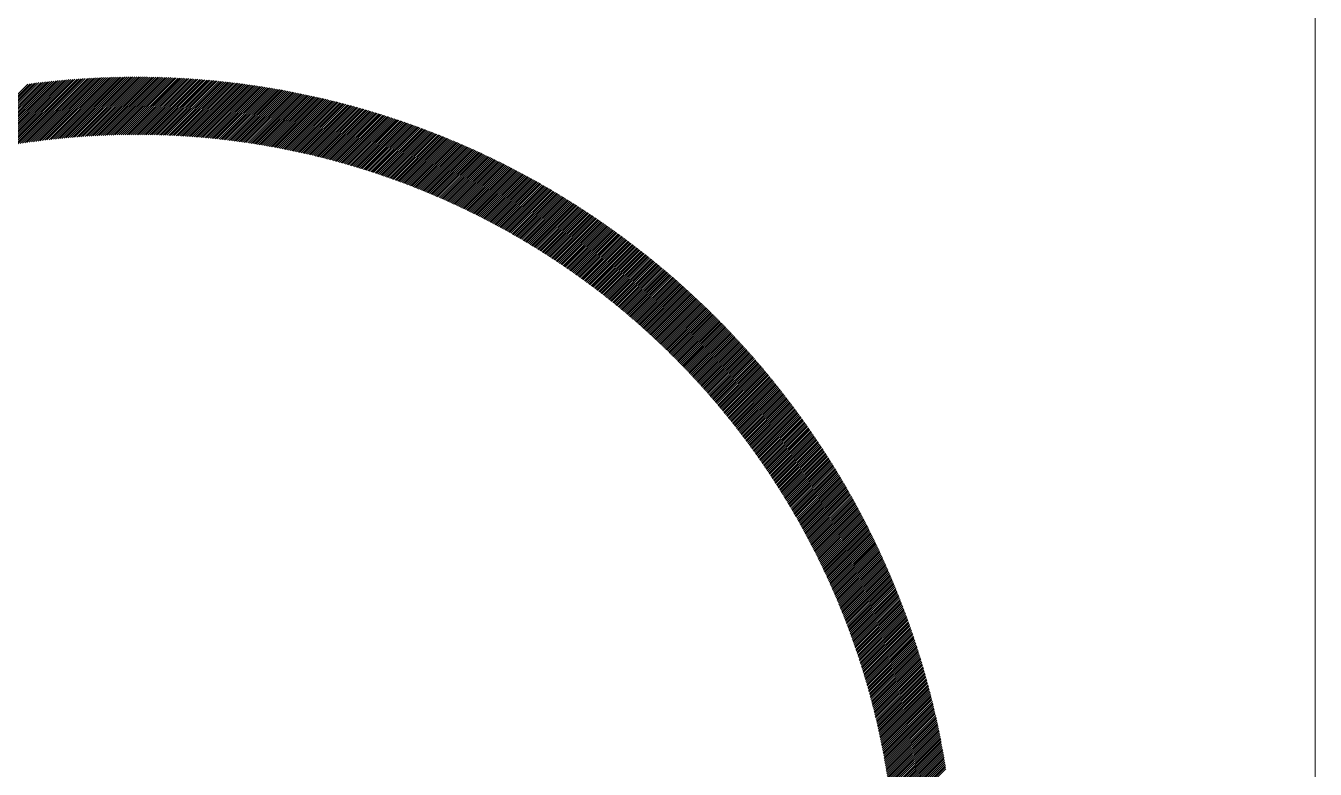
# Model space of a CAD drawing. Header units: inches. Extents: x 21 to 120937, y -15239 to 12027.
# Drawn here: x 41208.8767 to 41209.2503, y 12005.3515 to 12005.5668 of the extents above; entities that cross this region are included whole.
import ezdxf

# ---------------------------------------------------------------- set-up
doc = ezdxf.new("R2010")
doc.units = ezdxf.units.IN
doc.header["$MEASUREMENT"] = 0
doc.layers.add('ONDOCS', color=7, linetype='Continuous', lineweight=0)

# ---------------------------------------------------------------- blocks, each defined once
blk = doc.blocks.new('240A1')
at = {"color": 0, "lineweight": 9}
blk.add_lwpolyline([(1045279.968, 286835.347), (1046110.968, 286835.347), (1046110.968, 286251.347), (1045279.968, 286251.347)], close=True, dxfattribs=at)
at = {"layer": 'ONDOCS', "color": 7, "linetype": 'Continuous', "lineweight": -3, "ltscale": 100}
for p, q in [((1046100.9604, 286305.9641), (1046101.4941, 286306.4979)), ((1046100.979, 286305.9687), (1046101.5104, 286306.5)), ((1046100.9977, 286305.9732), (1046101.5266, 286306.5021)), ((1046101.0162, 286305.9775), (1046101.5428, 286306.5042)), ((1046101.0346, 286305.9818), (1046101.5589, 286306.5061)), ((1046101.0529, 286305.986), (1046101.575, 286306.5081)), ((1046101.0712, 286305.9901), (1046101.591, 286306.51)), ((1046101.0894, 286305.9942), (1046101.607, 286306.5118)), ((1046101.1075, 286305.9981), (1046101.6229, 286306.5136)), ((1046101.1255, 286306.002), (1046101.6388, 286306.5153)), ((1046101.1434, 286306.0058), (1046101.6546, 286306.517)), ((1046101.1613, 286306.0095), (1046101.6704, 286306.5187)), ((1046101.1791, 286306.0132), (1046101.6862, 286306.5203)), ((1046101.1968, 286306.0168), (1046101.7019, 286306.5218)), ((1046101.2144, 286306.0202), (1046101.7175, 286306.5233)), ((1046101.232, 286306.0237), (1046101.7331, 286306.5248)), ((1046101.2495, 286306.027), (1046101.7487, 286306.5262)), ((1046101.2669, 286306.0303), (1046101.7642, 286306.5276)), ((1046101.2843, 286306.0335), (1046101.7797, 286306.5289)), ((1046101.3016, 286306.0367), (1046101.7951, 286306.5302)), ((1046101.3188, 286306.0397), (1046101.8105, 286306.5314)), ((1046101.3359, 286306.0427), (1046101.8258, 286306.5326)), ((1046101.353, 286306.0457), (1046101.8411, 286306.5338)), ((1046101.37, 286306.0485), (1046101.8564, 286306.5349)), ((1046101.387, 286306.0514), (1046101.8716, 286306.536)), ((1046101.4039, 286306.0541), (1046101.8867, 286306.537)), ((1046101.4207, 286306.0568), (1046101.9019, 286306.538)), ((1046101.4374, 286306.0594), (1046101.917, 286306.5389)), ((1046101.4541, 286306.062), (1046101.932, 286306.5398)), ((1046101.4708, 286306.0645), (1046101.947, 286306.5407)), ((1046101.4874, 286306.0669), (1046101.962, 286306.5415)), ((1046101.5039, 286306.0693), (1046101.9769, 286306.5423)), ((1046101.5204, 286306.0716), (1046101.9918, 286306.5431)), ((1046101.5368, 286306.0739), (1046102.0067, 286306.5438)), ((1046101.5531, 286306.0761), (1046102.0215, 286306.5445)), ((1046101.5694, 286306.0782), (1046102.0363, 286306.5451)), ((1046101.5856, 286306.0803), (1046102.051, 286306.5457)), ((1046101.6018, 286306.0824), (1046102.0657, 286306.5462)), ((1046101.6179, 286306.0843), (1046102.0804, 286306.5468)), ((1046101.634, 286306.0863), (1046102.095, 286306.5473)), ((1046101.65, 286306.0881), (1046102.1096, 286306.5477)), ((1046101.666, 286306.09), (1046102.1242, 286306.5481)), ((1046101.6819, 286306.0917), (1046102.1387, 286306.5485)), ((1046101.6978, 286306.0935), (1046102.1532, 286306.5488)), ((1046101.7136, 286306.0951), (1046102.1676, 286306.5491)), ((1046101.7294, 286306.0968), (1046102.182, 286306.5494)), ((1046101.7451, 286306.0983), (1046102.1964, 286306.5496)), ((1046101.7607, 286306.0998), (1046102.2107, 286306.5498)), ((1046101.7763, 286306.1013), (1046102.225, 286306.55)), ((1046101.7919, 286306.1027), (1046102.2393, 286306.5501)), ((1046101.8074, 286306.1041), (1046102.2536, 286306.5502)), ((1046101.8229, 286306.1054), (1046102.2678, 286306.5503)), ((1046101.8383, 286306.1067), (1046102.2819, 286306.5503)), ((1046101.8537, 286306.1079), (1046102.2961, 286306.5503)), ((1046101.869, 286306.1091), (1046102.3102, 286306.5503)), ((1046101.8843, 286306.1103), (1046102.3243, 286306.5502)), ((1046101.8995, 286306.1114), (1046102.3383, 286306.5501)), ((1046101.9147, 286306.1124), (1046102.3523, 286306.55)), ((1046101.9299, 286306.1134), (1046102.3663, 286306.5498)), ((1046101.945, 286306.1144), (1046102.3802, 286306.5496)), ((1046101.96, 286306.1153), (1046102.3941, 286306.5494)), ((1046101.9751, 286306.1162), (1046102.408, 286306.5492)), ((1046101.99, 286306.117), (1046102.4219, 286306.5489)), ((1046102.005, 286306.1178), (1046102.4357, 286306.5485)), ((1046102.0199, 286306.1186), (1046102.4495, 286306.5482)), ((1046102.0347, 286306.1193), (1046102.4632, 286306.5478)), ((1046102.0495, 286306.1199), (1046102.477, 286306.5474)), ((1046102.0643, 286306.1205), (1046102.4907, 286306.5469)), ((1046102.079, 286306.1211), (1046102.5043, 286306.5465)), ((1046102.0937, 286306.1217), (1046102.518, 286306.546)), ((1046102.1083, 286306.1222), (1046102.5316, 286306.5454)), ((1046102.1229, 286306.1226), (1046102.5452, 286306.5449)), ((1046102.1375, 286306.1231), (1046102.5587, 286306.5443)), ((1046102.152, 286306.1235), (1046102.5722, 286306.5437)), ((1046102.1665, 286306.1238), (1046102.5857, 286306.543)), ((1046102.181, 286306.1241), (1046102.5992, 286306.5423)), ((1046102.1954, 286306.1244), (1046102.6126, 286306.5416)), ((1046102.2098, 286306.1246), (1046102.626, 286306.5409)), ((1046102.2241, 286306.1248), (1046102.6394, 286306.5401)), ((1046102.2384, 286306.125), (1046102.6528, 286306.5393)), ((1046102.2527, 286306.1251), (1046102.6661, 286306.5385)), ((1046102.2669, 286306.1252), (1046102.6794, 286306.5377)), ((1046102.2811, 286306.1252), (1046102.6926, 286306.5368)), ((1046102.2952, 286306.1252), (1046102.7059, 286306.5359)), ((1046102.3094, 286306.1252), (1046102.7191, 286306.5349)), ((1046102.3234, 286306.1251), (1046102.7323, 286306.534)), ((1046102.3375, 286306.1251), (1046102.7454, 286306.533)), ((1046102.3515, 286306.1249), (1046102.7586, 286306.532)), ((1046102.3655, 286306.1248), (1046102.7717, 286306.5309)), ((1046102.3794, 286306.1246), (1046102.7847, 286306.5299)), ((1046102.3933, 286306.1243), (1046102.7978, 286306.5288)), ((1046102.4072, 286306.1241), (1046102.8108, 286306.5277)), ((1046102.421, 286306.1238), (1046102.8238, 286306.5265)), ((1046102.4349, 286306.1234), (1046102.8368, 286306.5254)), ((1046102.4486, 286306.1231), (1046102.8497, 286306.5242)), ((1046102.4624, 286306.1227), (1046102.8627, 286306.5229)), ((1046102.4761, 286306.1222), (1046102.8756, 286306.5217)), ((1046102.4898, 286306.1218), (1046102.8884, 286306.5204)), ((1046102.5034, 286306.1213), (1046102.9013, 286306.5191)), ((1046102.517, 286306.1207), (1046102.9141, 286306.5178)), ((1046102.5306, 286306.1202), (1046102.9269, 286306.5165)), ((1046102.5442, 286306.1196), (1046102.9396, 286306.5151)), ((1046102.5577, 286306.119), (1046102.9524, 286306.5137)), ((1046102.5712, 286306.1183), (1046102.9651, 286306.5123)), ((1046102.5846, 286306.1176), (1046102.9778, 286306.5108)), ((1046102.598, 286306.1169), (1046102.9905, 286306.5093)), ((1046102.6114, 286306.1162), (1046103.0031, 286306.5079)), ((1046102.6248, 286306.1154), (1046103.0158, 286306.5063)), ((1046102.6381, 286306.1146), (1046103.0284, 286306.5048)), ((1046102.6514, 286306.1137), (1046103.0409, 286306.5032)), ((1046102.6647, 286306.1129), (1046103.0535, 286306.5016)), ((1046102.678, 286306.112), (1046103.066, 286306.5)), ((1046102.6912, 286306.111), (1046103.0785, 286306.4984)), ((1046102.7044, 286306.1101), (1046103.091, 286306.4967)), ((1046102.7175, 286306.1091), (1046103.1034, 286306.495)), ((1046102.7306, 286306.1081), (1046103.1159, 286306.4933)), ((1046102.7437, 286306.107), (1046103.1283, 286306.4916)), ((1046102.7568, 286306.106), (1046103.1407, 286306.4898)), ((1046102.7699, 286306.1049), (1046103.153, 286306.4881)), ((1046102.7829, 286306.1037), (1046103.1654, 286306.4863)), ((1046102.7959, 286306.1026), (1046103.1777, 286306.4844)), ((1046102.8088, 286306.1014), (1046103.19, 286306.4826)), ((1046102.8217, 286306.1002), (1046103.2023, 286306.4807)), ((1046102.8346, 286306.099), (1046103.2145, 286306.4788)), ((1046102.8475, 286306.0977), (1046103.2268, 286306.4769)), ((1046102.8604, 286306.0964), (1046103.239, 286306.475)), ((1046102.8732, 286306.0951), (1046103.2512, 286306.473)), ((1046102.886, 286306.0937), (1046103.2633, 286306.4711)), ((1046102.8987, 286306.0923), (1046103.2755, 286306.4691)), ((1046102.9115, 286306.0909), (1046103.2876, 286306.467)), ((1046102.9242, 286306.0895), (1046103.2997, 286306.465)), ((1046102.9369, 286306.0881), (1046103.3118, 286306.4629)), ((1046102.9495, 286306.0866), (1046103.3238, 286306.4608)), ((1046102.9622, 286306.0851), (1046103.3358, 286306.4587)), ((1046102.9748, 286306.0835), (1046103.3479, 286306.4566)), ((1046102.9874, 286306.082), (1046103.3598, 286306.4545)), ((1046102.9999, 286306.0804), (1046103.3718, 286306.4523)), ((1046103.0125, 286306.0788), (1046103.3838, 286306.4501)), ((1046103.025, 286306.0771), (1046103.3957, 286306.4479)), ((1046103.0374, 286306.0755), (1046103.4076, 286306.4456)), ((1046103.0499, 286306.0738), (1046103.4195, 286306.4434)), ((1046103.0623, 286306.0721), (1046103.4314, 286306.4411)), ((1046103.0747, 286306.0703), (1046103.4432, 286306.4388)), ((1046103.0871, 286306.0686), (1046103.455, 286306.4365)), ((1046103.0995, 286306.0668), (1046103.4668, 286306.4342)), ((1046103.1118, 286306.065), (1046103.4786, 286306.4318)), ((1046103.1241, 286306.0632), (1046103.4904, 286306.4294)), ((1046103.1364, 286306.0613), (1046103.5021, 286306.427)), ((1046103.1487, 286306.0594), (1046103.5138, 286306.4246)), ((1046103.1609, 286306.0575), (1046103.5255, 286306.4222)), ((1046103.1731, 286306.0556), (1046103.5372, 286306.4197)), ((1046103.1853, 286306.0536), (1046103.5489, 286306.4172)), ((1046103.1975, 286306.0516), (1046103.5605, 286306.4147)), ((1046103.2096, 286306.0496), (1046103.5722, 286306.4122)), ((1046103.2217, 286306.0476), (1046103.5838, 286306.4097)), ((1046103.2338, 286306.0456), (1046103.5954, 286306.4071)), ((1046103.2459, 286306.0435), (1046103.6069, 286306.4045)), ((1046103.2579, 286306.0414), (1046103.6185, 286306.4019)), ((1046103.2699, 286306.0393), (1046103.63, 286306.3993)), ((1046103.2819, 286306.0371), (1046103.6415, 286306.3967)), ((1046103.2939, 286306.035), (1046103.653, 286306.394)), ((1046103.3059, 286306.0328), (1046103.6645, 286306.3914)), ((1046103.3178, 286306.0306), (1046103.6759, 286306.3887)), ((1046103.3297, 286306.0283), (1046103.6873, 286306.386)), ((1046103.3416, 286306.0261), (1046103.6987, 286306.3832)), ((1046103.3535, 286306.0238), (1046103.7101, 286306.3805)), ((1046103.3653, 286306.0215), (1046103.7215, 286306.3777)), ((1046103.3771, 286306.0192), (1046103.7329, 286306.3749)), ((1046103.3889, 286306.0168), (1046103.7442, 286306.3721)), ((1046103.4007, 286306.0145), (1046103.7555, 286306.3693)), ((1046103.4125, 286306.0121), (1046103.7668, 286306.3664)), ((1046103.4242, 286306.0097), (1046103.7781, 286306.3636)), ((1046103.4359, 286306.0072), (1046103.7894, 286306.3607)), ((1046103.4476, 286306.0048), (1046103.8006, 286306.3578)), ((1046103.4593, 286306.0023), (1046103.8118, 286306.3549)), ((1046103.4709, 286305.9998), (1046103.823, 286306.352)), ((1046103.4825, 286305.9973), (1046103.8342, 286306.349)), ((1046103.4941, 286305.9948), (1046103.8454, 286306.346)), ((1046103.5057, 286305.9922), (1046103.8566, 286306.343)), ((1046103.5173, 286305.9896), (1046103.8677, 286306.34)), ((1046103.5288, 286305.987), (1046103.8788, 286306.337)), ((1046103.5403, 286305.9844), (1046103.8899, 286306.334)), ((1046103.5518, 286305.9818), (1046103.901, 286306.3309)), ((1046103.5633, 286305.9791), (1046103.912, 286306.3278)), ((1046103.5748, 286305.9764), (1046103.9231, 286306.3247)), ((1046103.5862, 286305.9737), (1046103.9341, 286306.3216)), ((1046103.5976, 286305.971), (1046103.9451, 286306.3185)), ((1046103.609, 286305.9682), (1046103.9561, 286306.3153)), ((1046103.6204, 286305.9655), (1046103.9671, 286306.3122)), ((1046103.6318, 286305.9627), (1046103.9781, 286306.309)), ((1046103.6431, 286305.9599), (1046103.989, 286306.3058)), ((1046103.6544, 286305.9571), (1046103.9999, 286306.3026)), ((1046103.6657, 286305.9542), (1046104.0108, 286306.2993)), ((1046103.677, 286305.9513), (1046104.0217, 286306.2961)), ((1046103.6882, 286305.9485), (1046104.0326, 286306.2928)), ((1046103.6995, 286305.9455), (1046104.0434, 286306.2895)), ((1046103.7107, 286305.9426), (1046104.0543, 286306.2862)), ((1046103.7219, 286305.9397), (1046104.0651, 286306.2829)), ((1046103.7331, 286305.9367), (1046104.0759, 286306.2796)), ((1046103.7442, 286305.9337), (1046104.0867, 286306.2762)), ((1046103.7554, 286305.9307), (1046104.0975, 286306.2728)), ((1046103.7665, 286305.9277), (1046104.1082, 286306.2694)), ((1046103.7776, 286305.9247), (1046104.119, 286306.266)), ((1046103.7887, 286305.9216), (1046104.1297, 286306.2626)), ((1046103.7997, 286305.9185), (1046104.1404, 286306.2592)), ((1046103.8108, 286305.9154), (1046104.1511, 286306.2557)), ((1046103.8218, 286305.9123), (1046104.1617, 286306.2522)), ((1046103.8328, 286305.9092), (1046104.1724, 286306.2488)), ((1046103.8438, 286305.906), (1046104.183, 286306.2452)), ((1046103.8547, 286305.9028), (1046104.1936, 286306.2417)), ((1046103.8657, 286305.8996), (1046104.2042, 286306.2382)), ((1046103.8766, 286305.8964), (1046104.2148, 286306.2346)), ((1046103.8875, 286305.8932), (1046104.2254, 286306.2311)), ((1046103.8984, 286305.8899), (1046104.236, 286306.2275)), ((1046103.9093, 286305.8867), (1046104.2465, 286306.2239)), ((1046103.9201, 286305.8834), (1046104.257, 286306.2203)), ((1046103.931, 286305.8801), (1046104.2675, 286306.2166)), ((1046103.9418, 286305.8767), (1046104.278, 286306.213)), ((1046103.9526, 286305.8734), (1046104.2885, 286306.2093)), ((1046103.9634, 286305.87), (1046104.2989, 286306.2056)), ((1046103.9741, 286305.8667), (1046104.3094, 286306.2019)), ((1046103.9849, 286305.8633), (1046104.3198, 286306.1982)), ((1046103.9956, 286305.8598), (1046104.3302, 286306.1945)), ((1046104.0063, 286305.8564), (1046104.3406, 286306.1907)), ((1046104.017, 286305.853), (1046104.351, 286306.187)), ((1046104.0277, 286305.8495), (1046104.3614, 286306.1832)), ((1046104.0383, 286305.846), (1046104.3717, 286306.1794)), ((1046104.049, 286305.8425), (1046104.382, 286306.1756)), ((1046104.0596, 286305.839), (1046104.3924, 286306.1717)), ((1046104.0702, 286305.8354), (1046104.4027, 286306.1679)), ((1046104.0808, 286305.8319), (1046104.4129, 286306.164)), ((1046104.0913, 286305.8283), (1046104.4232, 286306.1602)), ((1046104.1019, 286305.8247), (1046104.4335, 286306.1563)), ((1046104.1124, 286305.8211), (1046104.4437, 286306.1524)), ((1046104.1229, 286305.8175), (1046104.4539, 286306.1485)), ((1046104.1334, 286305.8138), (1046104.4641, 286306.1445)), ((1046104.1439, 286305.8102), (1046104.4743, 286306.1406)), ((1046104.1544, 286305.8065), (1046104.4845, 286306.1366)), ((1046104.1648, 286305.8028), (1046104.4947, 286306.1326)), ((1046104.1752, 286305.7991), (1046104.5048, 286306.1286)), ((1046104.1857, 286305.7953), (1046104.515, 286306.1246)), ((1046104.1961, 286305.7916), (1046104.5251, 286306.1206)), ((1046104.2064, 286305.7878), (1046104.5352, 286306.1166)), ((1046104.2168, 286305.784), (1046104.5453, 286306.1125)), ((1046104.2271, 286305.7802), (1046104.5553, 286306.1084)), ((1046104.2375, 286305.7764), (1046104.5654, 286306.1044)), ((1046104.2478, 286305.7726), (1046104.5754, 286306.1003)), ((1046104.2581, 286305.7687), (1046104.5855, 286306.0961)), ((1046104.2683, 286305.7649), (1046104.5955, 286306.092)), ((1046104.2786, 286305.761), (1046104.6055, 286306.0879)), ((1046104.2888, 286305.7571), (1046104.6154, 286306.0837)), ((1046104.2991, 286305.7532), (1046104.6254, 286306.0795)), ((1046104.3093, 286305.7492), (1046104.6354, 286306.0753)), ((1046104.3195, 286305.7453), (1046104.6453, 286306.0711)), ((1046104.3296, 286305.7413), (1046104.6552, 286306.0669)), ((1046104.3398, 286305.7373), (1046104.6651, 286306.0627)), ((1046104.3499, 286305.7333), (1046104.675, 286306.0584)), ((1046104.3601, 286305.7293), (1046104.6849, 286306.0542)), ((1046104.3702, 286305.7253), (1046104.6948, 286306.0499)), ((1046104.3803, 286305.7212), (1046104.7046, 286306.0456)), ((1046104.3903, 286305.7172), (1046104.7145, 286306.0413)), ((1046104.4004, 286305.7131), (1046104.7243, 286306.037)), ((1046104.4105, 286305.709), (1046104.7341, 286306.0326)), ((1046104.4205, 286305.7049), (1046104.7439, 286306.0283)), ((1046104.4305, 286305.7008), (1046104.7537, 286306.0239)), ((1046104.4405, 286305.6966), (1046104.7634, 286306.0195)), ((1046104.4505, 286305.6925), (1046104.7732, 286306.0151)), ((1046104.4604, 286305.6883), (1046104.7829, 286306.0107)), ((1046104.4704, 286305.6841), (1046104.7926, 286306.0063)), ((1046104.4803, 286305.6799), (1046104.8023, 286306.0019)), ((1046104.4902, 286305.6757), (1046104.812, 286305.9974)), ((1046104.5001, 286305.6714), (1046104.8217, 286305.993)), ((1046104.51, 286305.6672), (1046104.8314, 286305.9885)), ((1046104.5199, 286305.6629), (1046104.841, 286305.984)), ((1046104.5298, 286305.6586), (1046104.8506, 286305.9795)), ((1046104.5396, 286305.6543), (1046104.8603, 286305.975)), ((1046104.5494, 286305.65), (1046104.8699, 286305.9704)), ((1046104.5592, 286305.6456), (1046104.8795, 286305.9659)), ((1046104.569, 286305.6413), (1046104.889, 286305.9613)), ((1046104.5788, 286305.6369), (1046104.8986, 286305.9567)), ((1046104.5885, 286305.6325), (1046104.9082, 286305.9522)), ((1046104.5983, 286305.6281), (1046104.9177, 286305.9476)), ((1046104.608, 286305.6237), (1046104.9272, 286305.9429)), ((1046104.6177, 286305.6193), (1046104.9367, 286305.9383)), ((1046104.6274, 286305.6149), (1046104.9462, 286305.9337)), ((1046104.6371, 286305.6104), (1046104.9557, 286305.929)), ((1046104.6468, 286305.6059), (1046104.9652, 286305.9243)), ((1046104.6564, 286305.6014), (1046104.9746, 286305.9196)), ((1046104.6661, 286305.5969), (1046104.9841, 286305.9149)), ((1046104.6757, 286305.5924), (1046104.9935, 286305.9102)), ((1046104.6853, 286305.5879), (1046105.0029, 286305.9055)), ((1046104.6949, 286305.5833), (1046105.0123, 286305.9007)), ((1046104.7045, 286305.5788), (1046105.0217, 286305.896)), ((1046104.714, 286305.5742), (1046105.0311, 286305.8912)), ((1046104.7236, 286305.5696), (1046105.0404, 286305.8864)), ((1046104.7331, 286305.565), (1046105.0498, 286305.8816)), ((1046104.7426, 286305.5604), (1046105.0591, 286305.8768)), ((1046104.7521, 286305.5557), (1046105.0684, 286305.872)), ((1046104.7616, 286305.5511), (1046105.0777, 286305.8672)), ((1046104.7711, 286305.5464), (1046105.087, 286305.8623)), ((1046104.7806, 286305.5417), (1046105.0963, 286305.8574)), ((1046104.79, 286305.537), (1046105.1056, 286305.8526)), ((1046104.7994, 286305.5323), (1046105.1148, 286305.8477)), ((1046104.8088, 286305.5276), (1046105.124, 286305.8428)), ((1046104.8182, 286305.5228), (1046105.1333, 286305.8379)), ((1046104.8276, 286305.5181), (1046105.1425, 286305.8329)), ((1046104.837, 286305.5133), (1046105.1517, 286305.828)), ((1046104.8464, 286305.5085), (1046105.1609, 286305.823)), ((1046104.8557, 286305.5037), (1046105.17, 286305.818)), ((1046104.865, 286305.4989), (1046105.1792, 286305.8131)), ((1046104.8743, 286305.4941), (1046105.1883, 286305.8081)), ((1046104.8836, 286305.4892), (1046105.1975, 286305.803)), ((1046104.8929, 286305.4844), (1046105.2066, 286305.798)), ((1046104.9022, 286305.4795), (1046105.2157, 286305.793)), ((1046104.9114, 286305.4746), (1046105.2248, 286305.7879)), ((1046104.9207, 286305.4697), (1046105.2339, 286305.7829)), ((1046104.9299, 286305.4648), (1046105.2429, 286305.7778)), ((1046104.9391, 286305.4598), (1046105.252, 286305.7727)), ((1046104.9483, 286305.4549), (1046105.261, 286305.7676)), ((1046104.9575, 286305.4499), (1046105.27, 286305.7625)), ((1046104.9666, 286305.4449), (1046105.279, 286305.7574)), ((1046104.9758, 286305.44), (1046105.288, 286305.7522)), ((1046104.9849, 286305.4349), (1046105.297, 286305.7471)), ((1046104.994, 286305.4299), (1046105.306, 286305.7419)), ((1046105.0032, 286305.4249), (1046105.315, 286305.7367)), ((1046105.0122, 286305.4198), (1046105.3239, 286305.7315)), ((1046105.0213, 286305.4148), (1046105.3328, 286305.7263)), ((1046105.0304, 286305.4097), (1046105.3418, 286305.7211)), ((1046105.0394, 286305.4046), (1046105.3507, 286305.7158)), ((1046105.0485, 286305.3995), (1046105.3596, 286305.7106)), ((1046105.0575, 286305.3944), (1046105.3685, 286305.7053)), ((1046105.0665, 286305.3893), (1046105.3773, 286305.7001)), ((1046105.0755, 286305.3841), (1046105.3862, 286305.6948)), ((1046105.0845, 286305.379), (1046105.395, 286305.6895)), ((1046105.0935, 286305.3738), (1046105.4039, 286305.6842)), ((1046105.1024, 286305.3686), (1046105.4127, 286305.6788)), ((1046105.1114, 286305.3634), (1046105.4215, 286305.6735)), ((1046105.1203, 286305.3582), (1046105.4303, 286305.6682)), ((1046105.1292, 286305.3529), (1046105.439, 286305.6628)), ((1046105.1381, 286305.3477), (1046105.4478, 286305.6574)), ((1046105.147, 286305.3424), (1046105.4566, 286305.652)), ((1046105.1558, 286305.3372), (1046105.4653, 286305.6466)), ((1046105.1647, 286305.3319), (1046105.474, 286305.6412)), ((1046105.1735, 286305.3266), (1046105.4828, 286305.6358)), ((1046105.1824, 286305.3213), (1046105.4915, 286305.6304)), ((1046105.1912, 286305.3159), (1046105.5002, 286305.6249)), ((1046105.2, 286305.3106), (1046105.5088, 286305.6194)), ((1046105.2088, 286305.3052), (1046105.5175, 286305.614)), ((1046105.2175, 286305.2999), (1046105.5261, 286305.6085)), ((1046105.2263, 286305.2945), (1046105.5348, 286305.603)), ((1046105.235, 286305.2891), (1046105.5434, 286305.5975)), ((1046105.2438, 286305.2837), (1046105.552, 286305.5919)), ((1046105.2525, 286305.2783), (1046105.5606, 286305.5864)), ((1046105.2612, 286305.2728), (1046105.5692, 286305.5808)), ((1046105.2699, 286305.2674), (1046105.5778, 286305.5753)), ((1046105.2786, 286305.2619), (1046105.5864, 286305.5697)), ((1046105.2872, 286305.2564), (1046105.5949, 286305.5641)), ((1046105.2959, 286305.2509), (1046105.6035, 286305.5585)), ((1046105.3045, 286305.2454), (1046105.612, 286305.5529)), ((1046105.3131, 286305.2399), (1046105.6205, 286305.5473)), ((1046105.3217, 286305.2344), (1046105.629, 286305.5416)), ((1046105.3303, 286305.2288), (1046105.6375, 286305.536)), ((1046105.3389, 286305.2233), (1046105.646, 286305.5303)), ((1046105.3475, 286305.2177), (1046105.6544, 286305.5246)), ((1046105.356, 286305.2121), (1046105.6629, 286305.5189)), ((1046105.3646, 286305.2065), (1046105.6713, 286305.5132)), ((1046105.3731, 286305.2009), (1046105.6798, 286305.5075)), ((1046105.3816, 286305.1953), (1046105.6882, 286305.5018)), ((1046105.3901, 286305.1896), (1046105.6966, 286305.4961)), ((1046105.3986, 286305.184), (1046105.705, 286305.4903)), ((1046105.4071, 286305.1783), (1046105.7134, 286305.4846)), ((1046105.4156, 286305.1726), (1046105.7217, 286305.4788)), ((1046105.424, 286305.1669), (1046105.7301, 286305.473)), ((1046105.4324, 286305.1612), (1046105.7384, 286305.4672)), ((1046105.4409, 286305.1555), (1046105.7467, 286305.4614)), ((1046105.4493, 286305.1498), (1046105.7551, 286305.4556)), ((1046105.4577, 286305.144), (1046105.7634, 286305.4497)), ((1046105.466, 286305.1382), (1046105.7717, 286305.4439)), ((1046105.4744, 286305.1325), (1046105.7799, 286305.438)), ((1046105.4828, 286305.1267), (1046105.7882, 286305.4321)), ((1046105.4911, 286305.1209), (1046105.7965, 286305.4262)), ((1046105.4994, 286305.1151), (1046105.8047, 286305.4204)), ((1046105.5077, 286305.1092), (1046105.8129, 286305.4144)), ((1046105.516, 286305.1034), (1046105.8212, 286305.4085)), ((1046105.5243, 286305.0975), (1046105.8294, 286305.4026)), ((1046105.5326, 286305.0917), (1046105.8376, 286305.3966)), ((1046105.5409, 286305.0858), (1046105.8458, 286305.3907)), ((1046105.5491, 286305.0799), (1046105.8539, 286305.3847)), ((1046105.5574, 286305.074), (1046105.8621, 286305.3787)), ((1046105.5656, 286305.0681), (1046105.8702, 286305.3727)), ((1046105.5738, 286305.0621), (1046105.8784, 286305.3667)), ((1046105.582, 286305.0562), (1046105.8865, 286305.3607)), ((1046105.5902, 286305.0502), (1046105.8946, 286305.3547)), ((1046105.5983, 286305.0443), (1046105.9027, 286305.3486)), ((1046105.6065, 286305.0383), (1046105.9108, 286305.3426)), ((1046105.6146, 286305.0323), (1046105.9189, 286305.3365)), ((1046105.6228, 286305.0263), (1046105.9269, 286305.3304)), ((1046105.6309, 286305.0203), (1046105.935, 286305.3243)), ((1046105.639, 286305.0142), (1046105.943, 286305.3182)), ((1046105.6471, 286305.0082), (1046105.951, 286305.3121)), ((1046105.6552, 286305.0021), (1046105.959, 286305.306)), ((1046105.6632, 286304.996), (1046105.9671, 286305.2998)), ((1046105.6713, 286304.9899), (1046105.975, 286305.2937)), ((1046105.6793, 286304.9838), (1046105.983, 286305.2875)), ((1046105.6873, 286304.9777), (1046105.991, 286305.2814)), ((1046105.6954, 286304.9716), (1046105.9989, 286305.2752)), ((1046105.7034, 286304.9654), (1046106.0069, 286305.269)), ((1046105.7113, 286304.9593), (1046106.0148, 286305.2628)), ((1046105.7193, 286304.9531), (1046106.0227, 286305.2565)), ((1046105.7273, 286304.9469), (1046106.0306, 286305.2503)), ((1046105.7352, 286304.9407), (1046106.0385, 286305.244)), ((1046105.7432, 286304.9345), (1046106.0464, 286305.2378)), ((1046105.7511, 286304.9283), (1046106.0543, 286305.2315)), ((1046105.759, 286304.9221), (1046106.0621, 286305.2252)), ((1046105.7669, 286304.9158), (1046106.07, 286305.2189)), ((1046105.7748, 286304.9096), (1046106.0778, 286305.2126)), ((1046105.7826, 286304.9033), (1046106.0856, 286305.2063)), ((1046105.7905, 286304.897), (1046106.0935, 286305.2)), ((1046105.7984, 286304.8907), (1046106.1013, 286305.1936)), ((1046105.8062, 286304.8844), (1046106.109, 286305.1873)), ((1046105.814, 286304.8781), (1046106.1168, 286305.1809)), ((1046105.8218, 286304.8718), (1046106.1246, 286305.1745)), ((1046105.8296, 286304.8654), (1046106.1323, 286305.1681)), ((1046105.8374, 286304.8591), (1046106.1401, 286305.1617)), ((1046105.8452, 286304.8527), (1046106.1478, 286305.1553)), ((1046105.8529, 286304.8463), (1046106.1555, 286305.1489)), ((1046105.8607, 286304.8399), (1046106.1632, 286305.1425)), ((1046105.8684, 286304.8335), (1046106.1709, 286305.136)), ((1046105.8761, 286304.8271), (1046106.1786, 286305.1295)), ((1046105.8838, 286304.8206), (1046106.1863, 286305.1231)), ((1046105.8915, 286304.8142), (1046106.1939, 286305.1166)), ((1046105.8992, 286304.8077), (1046106.2016, 286305.1101)), ((1046105.9068, 286304.8012), (1046106.2092, 286305.1036)), ((1046105.9145, 286304.7947), (1046106.2168, 286305.0971)), ((1046105.9221, 286304.7882), (1046106.2244, 286305.0905)), ((1046105.9298, 286304.7817), (1046106.232, 286305.084)), ((1046105.9374, 286304.7752), (1046106.2396, 286305.0774)), ((1046105.945, 286304.7687), (1046106.2472, 286305.0709)), ((1046105.9526, 286304.7621), (1046106.2547, 286305.0643)), ((1046105.9601, 286304.7555), (1046106.2623, 286305.0577)), ((1046105.9677, 286304.749), (1046106.2698, 286305.0511)), ((1046105.9753, 286304.7424), (1046106.2774, 286305.0445)), ((1046105.9828, 286304.7358), (1046106.2849, 286305.0378)), ((1046105.9903, 286304.7291), (1046106.2924, 286305.0312)), ((1046105.9978, 286304.7225), (1046106.2999, 286305.0245)), ((1046106.0053, 286304.7159), (1046106.3073, 286305.0179)), ((1046106.0128, 286304.7092), (1046106.3148, 286305.0112)), ((1046106.0203, 286304.7026), (1046106.3223, 286305.0045)), ((1046106.0278, 286304.6959), (1046106.3297, 286304.9978)), ((1046106.0352, 286304.6892), (1046106.3371, 286304.9911)), ((1046106.0426, 286304.6825), (1046106.3446, 286304.9844)), ((1046106.0501, 286304.6758), (1046106.352, 286304.9777)), ((1046106.0575, 286304.669), (1046106.3594, 286304.9709)), ((1046106.0649, 286304.6623), (1046106.3668, 286304.9642)), ((1046106.0723, 286304.6555), (1046106.3741, 286304.9574)), ((1046106.0796, 286304.6488), (1046106.3815, 286304.9506)), ((1046106.087, 286304.642), (1046106.3888, 286304.9438)), ((1046106.0943, 286304.6352), (1046106.3962, 286304.937)), ((1046106.1017, 286304.6284), (1046106.4035, 286304.9302)), ((1046106.109, 286304.6216), (1046106.4108, 286304.9234)), ((1046106.1163, 286304.6147), (1046106.4181, 286304.9165)), ((1046106.1236, 286304.6079), (1046106.4254, 286304.9097)), ((1046106.1309, 286304.601), (1046106.4327, 286304.9028)), ((1046106.1382, 286304.5942), (1046106.44, 286304.8959)), ((1046106.1454, 286304.5873), (1046106.4472, 286304.8891)), ((1046106.1527, 286304.5804), (1046106.4545, 286304.8822)), ((1046106.1599, 286304.5735), (1046106.4617, 286304.8753)), ((1046106.1671, 286304.5665), (1046106.4689, 286304.8683)), ((1046106.1743, 286304.5596), (1046106.4761, 286304.8614)), ((1046106.1815, 286304.5527), (1046106.4833, 286304.8545)), ((1046106.1887, 286304.5457), (1046106.4905, 286304.8475)), ((1046106.1959, 286304.5387), (1046106.4977, 286304.8405)), ((1046106.203, 286304.5318), (1046106.5048, 286304.8336)), ((1046106.2102, 286304.5248), (1046106.512, 286304.8266)), ((1046106.2173, 286304.5177), (1046106.5191, 286304.8196)), ((1046106.2244, 286304.5107), (1046106.5263, 286304.8125)), ((1046106.2316, 286304.5037), (1046106.5334, 286304.8055)), ((1046106.2386, 286304.4966), (1046106.5405, 286304.7985)), ((1046106.2457, 286304.4896), (1046106.5476, 286304.7914)), ((1046106.2528, 286304.4825), (1046106.5547, 286304.7844)), ((1046106.2599, 286304.4754), (1046106.5617, 286304.7773)), ((1046106.2669, 286304.4683), (1046106.5688, 286304.7702)), ((1046106.2739, 286304.4612), (1046106.5758, 286304.7631)), ((1046106.281, 286304.4541), (1046106.5829, 286304.756)), ((1046106.288, 286304.447), (1046106.5899, 286304.7489)), ((1046106.295, 286304.4398), (1046106.5969, 286304.7418)), ((1046106.3019, 286304.4326), (1046106.6039, 286304.7346)), ((1046106.3089, 286304.4255), (1046106.6109, 286304.7275)), ((1046106.3159, 286304.4183), (1046106.6179, 286304.7203)), ((1046106.3228, 286304.4111), (1046106.6248, 286304.7131)), ((1046106.3297, 286304.4039), (1046106.6318, 286304.7059)), ((1046106.3366, 286304.3967), (1046106.6387, 286304.6987)), ((1046106.3436, 286304.3894), (1046106.6456, 286304.6915)), ((1046106.3504, 286304.3822), (1046106.6526, 286304.6843)), ((1046106.3573, 286304.3749), (1046106.6595, 286304.677)), ((1046106.3642, 286304.3676), (1046106.6664, 286304.6698)), ((1046106.371, 286304.3603), (1046106.6732, 286304.6625)), ((1046106.3779, 286304.353), (1046106.6801, 286304.6553)), ((1046106.3847, 286304.3457), (1046106.687, 286304.648)), ((1046106.3915, 286304.3384), (1046106.6938, 286304.6407)), ((1046106.3983, 286304.3311), (1046106.7006, 286304.6334)), ((1046106.4051, 286304.3237), (1046106.7075, 286304.626)), ((1046106.4119, 286304.3164), (1046106.7143, 286304.6187)), ((1046106.4187, 286304.309), (1046106.7211, 286304.6114)), ((1046106.4254, 286304.3016), (1046106.7279, 286304.604)), ((1046106.4322, 286304.2942), (1046106.7346, 286304.5967)), ((1046106.4389, 286304.2868), (1046106.7414, 286304.5893)), ((1046106.4456, 286304.2793), (1046106.7482, 286304.5819)), ((1046106.4523, 286304.2719), (1046106.7549, 286304.5745)), ((1046106.459, 286304.2645), (1046106.7616, 286304.5671)), ((1046106.4657, 286304.257), (1046106.7683, 286304.5596)), ((1046106.4723, 286304.2495), (1046106.775, 286304.5522)), ((1046106.479, 286304.242), (1046106.7817, 286304.5448)), ((1046106.4856, 286304.2345), (1046106.7884, 286304.5373)), ((1046106.4923, 286304.227), (1046106.7951, 286304.5298)), ((1046106.4989, 286304.2195), (1046106.8017, 286304.5223)), ((1046106.5055, 286304.2119), (1046106.8084, 286304.5148)), ((1046106.5121, 286304.2044), (1046106.815, 286304.5073)), ((1046106.5186, 286304.1968), (1046106.8217, 286304.4998)), ((1046106.5252, 286304.1892), (1046106.8283, 286304.4923)), ((1046106.5318, 286304.1816), (1046106.8349, 286304.4847)), ((1046106.5383, 286304.174), (1046106.8415, 286304.4772)), ((1046106.5448, 286304.1664), (1046106.848, 286304.4696)), ((1046106.5513, 286304.1588), (1046106.8546, 286304.462)), ((1046106.5578, 286304.1511), (1046106.8611, 286304.4545)), ((1046106.5643, 286304.1435), (1046106.8677, 286304.4469)), ((1046106.5708, 286304.1358), (1046106.8742, 286304.4392)), ((1046106.5772, 286304.1281), (1046106.8807, 286304.4316)), ((1046106.5837, 286304.1204), (1046106.8872, 286304.424)), ((1046106.5901, 286304.1127), (1046106.8937, 286304.4163)), ((1046106.5966, 286304.105), (1046106.9002, 286304.4087)), ((1046106.603, 286304.0973), (1046106.9067, 286304.401)), ((1046106.6094, 286304.0895), (1046106.9131, 286304.3933)), ((1046106.6157, 286304.0818), (1046106.9196, 286304.3856)), ((1046106.6221, 286304.074), (1046106.926, 286304.3779)), ((1046106.6285, 286304.0662), (1046106.9324, 286304.3702)), ((1046106.6348, 286304.0584), (1046106.9388, 286304.3625)), ((1046106.6411, 286304.0506), (1046106.9452, 286304.3547)), ((1046106.6475, 286304.0428), (1046106.9516, 286304.347)), ((1046106.6538, 286304.035), (1046106.958, 286304.3392)), ((1046106.6601, 286304.0271), (1046106.9644, 286304.3314)), ((1046106.6663, 286304.0192), (1046106.9707, 286304.3236)), ((1046106.6726, 286304.0114), (1046106.9771, 286304.3158)), ((1046106.6789, 286304.0035), (1046106.9834, 286304.308)), ((1046106.6851, 286303.9956), (1046106.9897, 286304.3002)), ((1046106.6913, 286303.9877), (1046106.996, 286304.2923)), ((1046106.6976, 286303.9797), (1046107.0023, 286304.2845)), ((1046106.7038, 286303.9718), (1046107.0086, 286304.2766)), ((1046106.71, 286303.9639), (1046107.0148, 286304.2687)), ((1046106.7161, 286303.9559), (1046107.0211, 286304.2609)), ((1046106.7223, 286303.9479), (1046107.0273, 286304.253)), ((1046106.7284, 286303.9399), (1046107.0336, 286304.245)), ((1046106.7346, 286303.9319), (1046107.0398, 286304.2371)), ((1046106.7407, 286303.9239), (1046107.046, 286304.2292)), ((1046106.7468, 286303.9159), (1046107.0522, 286304.2212)), ((1046106.7529, 286303.9078), (1046107.0584, 286304.2133)), ((1046106.759, 286303.8998), (1046107.0645, 286304.2053)), ((1046106.7651, 286303.8917), (1046107.0707, 286304.1973)), ((1046106.7711, 286303.8836), (1046107.0768, 286304.1893)), ((1046106.7772, 286303.8755), (1046107.083, 286304.1813)), ((1046106.7832, 286303.8674), (1046107.0891, 286304.1733)), ((1046106.7893, 286303.8593), (1046107.0952, 286304.1653)), ((1046106.7953, 286303.8512), (1046107.1013, 286304.1572)), ((1046106.8013, 286303.843), (1046107.1074, 286304.1492)), ((1046106.8072, 286303.8349), (1046107.1135, 286304.1411)), ((1046106.8132, 286303.8267), (1046107.1195, 286304.133)), ((1046106.8192, 286303.8185), (1046107.1256, 286304.1249)), ((1046106.8251, 286303.8103), (1046107.1316, 286304.1168)), ((1046106.831, 286303.8021), (1046107.1377, 286304.1087)), ((1046106.837, 286303.7939), (1046107.1437, 286304.1006)), ((1046106.8429, 286303.7856), (1046107.1497, 286304.0925)), ((1046106.8487, 286303.7774), (1046107.1557, 286304.0843)), ((1046106.8546, 286303.7691), (1046107.1616, 286304.0761)), ((1046106.8605, 286303.7608), (1046107.1676, 286304.068)), ((1046106.8663, 286303.7525), (1046107.1736, 286304.0598)), ((1046106.8722, 286303.7442), (1046107.1795, 286304.0516)), ((1046106.878, 286303.7359), (1046107.1854, 286304.0434)), ((1046106.8838, 286303.7276), (1046107.1914, 286304.0351)), ((1046106.8896, 286303.7193), (1046107.1973, 286304.0269)), ((1046106.8954, 286303.7109), (1046107.2032, 286304.0187)), ((1046106.9012, 286303.7025), (1046107.209, 286304.0104)), ((1046106.9069, 286303.6941), (1046107.2149, 286304.0021)), ((1046106.9127, 286303.6857), (1046107.2208, 286303.9938)), ((1046106.9184, 286303.6773), (1046107.2266, 286303.9855)), ((1046106.9241, 286303.6689), (1046107.2324, 286303.9772)), ((1046106.9298, 286303.6605), (1046107.2383, 286303.9689)), ((1046106.9355, 286303.652), (1046107.2441, 286303.9606)), ((1046106.9412, 286303.6436), (1046107.2499, 286303.9522)), ((1046106.9469, 286303.6351), (1046107.2556, 286303.9439)), ((1046106.9525, 286303.6266), (1046107.2614, 286303.9355)), ((1046106.9582, 286303.6181), (1046107.2672, 286303.9271)), ((1046106.9638, 286303.6096), (1046107.2729, 286303.9187)), ((1046106.9694, 286303.601), (1046107.2787, 286303.9103)), ((1046106.975, 286303.5925), (1046107.2844, 286303.9019)), ((1046106.9806, 286303.5839), (1046107.2901, 286303.8934)), ((1046106.9861, 286303.5754), (1046107.2958, 286303.885)), ((1046106.9917, 286303.5668), (1046107.3015, 286303.8765)), ((1046106.9972, 286303.5582), (1046107.3071, 286303.8681)), ((1046107.0028, 286303.5496), (1046107.3128, 286303.8596)), ((1046107.0083, 286303.5409), (1046107.3184, 286303.8511)), ((1046107.0138, 286303.5323), (1046107.3241, 286303.8426)), ((1046107.0193, 286303.5236), (1046107.3297, 286303.8341)), ((1046107.0248, 286303.515), (1046107.3353, 286303.8255)), ((1046107.0302, 286303.5063), (1046107.3409, 286303.817)), ((1046107.0357, 286303.4976), (1046107.3465, 286303.8084)), ((1046107.0411, 286303.4889), (1046107.3521, 286303.7999)), ((1046107.0465, 286303.4802), (1046107.3576, 286303.7913)), ((1046107.0519, 286303.4714), (1046107.3632, 286303.7827)), ((1046107.0573, 286303.4627), (1046107.3687, 286303.7741)), ((1046107.0627, 286303.4539), (1046107.3742, 286303.7655)), ((1046107.0681, 286303.4452), (1046107.3797, 286303.7568)), ((1046107.0734, 286303.4364), (1046107.3852, 286303.7482)), ((1046107.0788, 286303.4276), (1046107.3907, 286303.7395)), ((1046107.0841, 286303.4187), (1046107.3962, 286303.7308)), ((1046107.0894, 286303.4099), (1046107.4016, 286303.7222)), ((1046107.0947, 286303.4011), (1046107.4071, 286303.7135)), ((1046107.1, 286303.3922), (1046107.4125, 286303.7048)), ((1046107.1052, 286303.3833), (1046107.4179, 286303.696)), ((1046107.1105, 286303.3744), (1046107.4234, 286303.6873)), ((1046107.1157, 286303.3655), (1046107.4287, 286303.6786)), ((1046107.121, 286303.3566), (1046107.4341, 286303.6698)), ((1046107.1262, 286303.3477), (1046107.4395, 286303.661)), ((1046107.1314, 286303.3388), (1046107.4449, 286303.6522)), ((1046107.1366, 286303.3298), (1046107.4502, 286303.6434)), ((1046107.1417, 286303.3208), (1046107.4555, 286303.6346)), ((1046107.1469, 286303.3119), (1046107.4609, 286303.6258)), ((1046107.152, 286303.3029), (1046107.4662, 286303.617)), ((1046107.1572, 286303.2938), (1046107.4715, 286303.6081)), ((1046107.1623, 286303.2848), (1046107.4767, 286303.5993)), ((1046107.1674, 286303.2758), (1046107.482, 286303.5904)), ((1046107.1725, 286303.2667), (1046107.4873, 286303.5815)), ((1046107.1775, 286303.2576), (1046107.4925, 286303.5726)), ((1046107.1826, 286303.2486), (1046107.4977, 286303.5637)), ((1046107.1876, 286303.2395), (1046107.5029, 286303.5548)), ((1046107.1927, 286303.2304), (1046107.5081, 286303.5458)), ((1046107.1977, 286303.2212), (1046107.5133, 286303.5369)), ((1046107.2027, 286303.2121), (1046107.5185, 286303.5279)), ((1046107.2077, 286303.2029), (1046107.5237, 286303.5189)), ((1046107.2127, 286303.1938), (1046107.5288, 286303.5099)), ((1046107.2176, 286303.1846), (1046107.534, 286303.5009)), ((1046107.2226, 286303.1754), (1046107.5391, 286303.4919)), ((1046107.2275, 286303.1662), (1046107.5442, 286303.4829)), ((1046107.2324, 286303.1569), (1046107.5493, 286303.4738)), ((1046107.2373, 286303.1477), (1046107.5544, 286303.4648)), ((1046107.2422, 286303.1384), (1046107.5595, 286303.4557)), ((1046107.2471, 286303.1292), (1046107.5645, 286303.4466)), ((1046107.2519, 286303.1199), (1046107.5696, 286303.4375)), ((1046107.2568, 286303.1106), (1046107.5746, 286303.4284)), ((1046107.2616, 286303.1013), (1046107.5796, 286303.4193)), ((1046107.2664, 286303.092), (1046107.5846, 286303.4102)), ((1046107.2712, 286303.0826), (1046107.5896, 286303.401)), ((1046107.276, 286303.0733), (1046107.5946, 286303.3919)), ((1046107.2808, 286303.0639), (1046107.5996, 286303.3827)), ((1046107.2855, 286303.0545), (1046107.6045, 286303.3735)), ((1046107.2903, 286303.0451), (1046107.6095, 286303.3643)), ((1046107.295, 286303.0357), (1046107.6144, 286303.3551)), ((1046107.2997, 286303.0262), (1046107.6193, 286303.3458)), ((1046107.3044, 286303.0168), (1046107.6242, 286303.3366)), ((1046107.3091, 286303.0073), (1046107.6291, 286303.3273)), ((1046107.3137, 286302.9979), (1046107.634, 286303.3181)), ((1046107.3184, 286302.9884), (1046107.6388, 286303.3088)), ((1046107.323, 286302.9789), (1046107.6437, 286303.2995)), ((1046107.3276, 286302.9693), (1046107.6485, 286303.2902)), ((1046107.3322, 286302.9598), (1046107.6533, 286303.2809)), ((1046107.3368, 286302.9503), (1046107.6581, 286303.2715)), ((1046107.3414, 286302.9407), (1046107.6629, 286303.2622)), ((1046107.346, 286302.9311), (1046107.6677, 286303.2528)), ((1046107.3505, 286302.9215), (1046107.6725, 286303.2434)), ((1046107.3551, 286302.9119), (1046107.6772, 286303.2341)), ((1046107.3596, 286302.9023), (1046107.6819, 286303.2246)), ((1046107.3641, 286302.8926), (1046107.6867, 286303.2152)), ((1046107.3686, 286302.883), (1046107.6914, 286303.2058)), ((1046107.373, 286302.8733), (1046107.6961, 286303.1963)), ((1046107.3775, 286302.8636), (1046107.7008, 286303.1869)), ((1046107.3819, 286302.8539), (1046107.7054, 286303.1774)), ((1046107.3863, 286302.8442), (1046107.7101, 286303.1679)), ((1046107.3908, 286302.8345), (1046107.7147, 286303.1584)), ((1046107.3951, 286302.8247), (1046107.7193, 286303.1489)), ((1046107.3995, 286302.8149), (1046107.724, 286303.1394)), ((1046107.4039, 286302.8052), (1046107.7286, 286303.1298)), ((1046107.4082, 286302.7954), (1046107.7331, 286303.1203)), ((1046107.4126, 286302.7856), (1046107.7377, 286303.1107)), ((1046107.4169, 286302.7757), (1046107.7423, 286303.1011)), ((1046107.4212, 286302.7659), (1046107.7468, 286303.0915)), ((1046107.4255, 286302.756), (1046107.7513, 286303.0819)), ((1046107.4297, 286302.7462), (1046107.7559, 286303.0723)), ((1046107.434, 286302.7363), (1046107.7604, 286303.0627)), ((1046107.4382, 286302.7264), (1046107.7649, 286303.053)), ((1046107.4424, 286302.7164), (1046107.7693, 286303.0433)), ((1046107.4466, 286302.7065), (1046107.7738, 286303.0336)), ((1046107.4508, 286302.6966), (1046107.7782, 286303.0239)), ((1046107.455, 286302.6866), (1046107.7827, 286303.0142)), ((1046107.4592, 286302.6766), (1046107.7871, 286303.0045)), ((1046107.4633, 286302.6666), (1046107.7915, 286302.9948)), ((1046107.4674, 286302.6566), (1046107.7959, 286302.985)), ((1046107.4715, 286302.6465), (1046107.8002, 286302.9752)), ((1046107.4756, 286302.6365), (1046107.8046, 286302.9655)), ((1046107.4797, 286302.6264), (1046107.8089, 286302.9557)), ((1046107.4838, 286302.6164), (1046107.8133, 286302.9459)), ((1046107.4878, 286302.6063), (1046107.8176, 286302.936)), ((1046107.4918, 286302.5961), (1046107.8219, 286302.9262)), ((1046107.4959, 286302.586), (1046107.8262, 286302.9163)), ((1046107.4999, 286302.5759), (1046107.8304, 286302.9065)), ((1046107.5038, 286302.5657), (1046107.8347, 286302.8966)), ((1046107.5078, 286302.5555), (1046107.8389, 286302.8867)), ((1046107.5117, 286302.5453), (1046107.8432, 286302.8768)), ((1046107.5157, 286302.5351), (1046107.8474, 286302.8668)), ((1046107.5196, 286302.5249), (1046107.8516, 286302.8569)), ((1046107.5235, 286302.5146), (1046107.8558, 286302.8469)), ((1046107.5274, 286302.5044), (1046107.8599, 286302.837)), ((1046107.5312, 286302.4941), (1046107.8641, 286302.827)), ((1046107.5351, 286302.4838), (1046107.8682, 286302.817)), ((1046107.5389, 286302.4735), (1046107.8724, 286302.8069)), ((1046107.5427, 286302.4632), (1046107.8765, 286302.7969)), ((1046107.5465, 286302.4528), (1046107.8806, 286302.7869)), ((1046107.5503, 286302.4424), (1046107.8846, 286302.7768)), ((1046107.554, 286302.4321), (1046107.8887, 286302.7667)), ((1046107.5578, 286302.4217), (1046107.8928, 286302.7566)), ((1046107.5615, 286302.4113), (1046107.8968, 286302.7465)), ((1046107.5652, 286302.4008), (1046107.9008, 286302.7364)), ((1046107.5689, 286302.3904), (1046107.9048, 286302.7263)), ((1046107.5726, 286302.3799), (1046107.9088, 286302.7161)), ((1046107.5763, 286302.3694), (1046107.9128, 286302.7059)), ((1046107.5799, 286302.3589), (1046107.9167, 286302.6958)), ((1046107.5835, 286302.3484), (1046107.9207, 286302.6856)), ((1046107.5871, 286302.3379), (1046107.9246, 286302.6754)), ((1046107.5907, 286302.3273), (1046107.9285, 286302.6651)), ((1046107.5943, 286302.3167), (1046107.9324, 286302.6549)), ((1046107.5978, 286302.3062), (1046107.9363, 286302.6446)), ((1046107.6014, 286302.2956), (1046107.9402, 286302.6343)), ((1046107.6049, 286302.2849), (1046107.944, 286302.6241)), ((1046107.6084, 286302.2743), (1046107.9479, 286302.6137)), ((1046107.6119, 286302.2636), (1046107.9517, 286302.6034)), ((1046107.6153, 286302.253), (1046107.9555, 286302.5931)), ((1046107.6188, 286302.2423), (1046107.9593, 286302.5827)), ((1046107.6222, 286302.2315), (1046107.963, 286302.5724)), ((1046107.6256, 286302.2208), (1046107.9668, 286302.562)), ((1046107.629, 286302.2101), (1046107.9705, 286302.5516)), ((1046107.6324, 286302.1993), (1046107.9743, 286302.5412)), ((1046107.6358, 286302.1885), (1046107.978, 286302.5307)), ((1046107.6391, 286302.1777), (1046107.9817, 286302.5203)), ((1046107.6424, 286302.1669), (1046107.9853, 286302.5098)), ((1046107.6457, 286302.156), (1046107.989, 286302.4993)), ((1046107.649, 286302.1452), (1046107.9927, 286302.4888)), ((1046107.6523, 286302.1343), (1046107.9963, 286302.4783)), ((1046107.6555, 286302.1234), (1046107.9999, 286302.4678)), ((1046107.6587, 286302.1125), (1046108.0035, 286302.4572)), ((1046107.662, 286302.1016), (1046108.0071, 286302.4467)), ((1046107.6651, 286302.0906), (1046108.0106, 286302.4361)), ((1046107.6683, 286302.0796), (1046108.0142, 286302.4255)), ((1046107.6715, 286302.0687), (1046108.0177, 286302.4149)), ((1046107.6746, 286302.0576), (1046108.0212, 286302.4043)), ((1046107.6777, 286302.0466), (1046108.0247, 286302.3936)), ((1046107.6808, 286302.0356), (1046108.0282, 286302.383)), ((1046107.6839, 286302.0245), (1046108.0317, 286302.3723)), ((1046107.6869, 286302.0134), (1046108.0351, 286302.3616)), ((1046107.69, 286302.0023), (1046108.0386, 286302.3509)), ((1046107.693, 286301.9912), (1046108.042, 286302.3402)), ((1046107.696, 286301.9801), (1046108.0454, 286302.3294)), ((1046107.699, 286301.9689), (1046108.0488, 286302.3187)), ((1046107.7019, 286301.9577), (1046108.0521, 286302.3079)), ((1046107.7049, 286301.9465), (1046108.0555, 286302.2971)), ((1046107.7078, 286301.9353), (1046108.0588, 286302.2863)), ((1046107.7107, 286301.9241), (1046108.0621, 286302.2755)), ((1046107.7136, 286301.9128), (1046108.0654, 286302.2646)), ((1046107.7165, 286301.9015), (1046108.0687, 286302.2538)), ((1046107.7193, 286301.8902), (1046108.072, 286302.2429)), ((1046107.7221, 286301.8789), (1046108.0752, 286302.232)), ((1046107.7249, 286301.8676), (1046108.0784, 286302.2211)), ((1046107.7277, 286301.8562), (1046108.0817, 286302.2101)), ((1046107.7305, 286301.8448), (1046108.0848, 286302.1992)), ((1046107.7332, 286301.8334), (1046108.088, 286302.1882)), ((1046107.7359, 286301.822), (1046108.0912, 286302.1772)), ((1046107.7386, 286301.8105), (1046108.0943, 286302.1662)), ((1046107.7413, 286301.7991), (1046108.0975, 286302.1552)), ((1046107.744, 286301.7876), (1046108.1006, 286302.1442)), ((1046107.7466, 286301.7761), (1046108.1036, 286302.1331)), ((1046107.7492, 286301.7646), (1046108.1067, 286302.1221)), ((1046107.7518, 286301.753), (1046108.1098, 286302.111)), ((1046107.7544, 286301.7415), (1046108.1128, 286302.0999)), ((1046107.7569, 286301.7299), (1046108.1158, 286302.0888)), ((1046107.7595, 286301.7183), (1046108.1188, 286302.0776)), ((1046107.762, 286301.7066), (1046108.1218, 286302.0665)), ((1046107.7645, 286301.695), (1046108.1248, 286302.0553)), ((1046107.7669, 286301.6833), (1046108.1277, 286302.0441)), ((1046107.7694, 286301.6716), (1046108.1306, 286302.0329)), ((1046107.7718, 286301.6599), (1046108.1336, 286302.0216)), ((1046107.7742, 286301.6482), (1046108.1364, 286302.0104)), ((1046107.7766, 286301.6364), (1046108.1393, 286301.9991)), ((1046107.779, 286301.6246), (1046108.1422, 286301.9878)), ((1046107.7813, 286301.6128), (1046108.145, 286301.9765)), ((1046107.7836, 286301.601), (1046108.1478, 286301.9652)), ((1046107.7859, 286301.5891), (1046108.1506, 286301.9538)), ((1046107.7882, 286301.5773), (1046108.1534, 286301.9425)), ((1046107.7904, 286301.5654), (1046108.1562, 286301.9311)), ((1046107.7927, 286301.5535), (1046108.1589, 286301.9197)), ((1046107.7949, 286301.5415), (1046108.1616, 286301.9083)), ((1046107.7971, 286301.5296), (1046108.1643, 286301.8968)), ((1046107.7992, 286301.5176), (1046108.167, 286301.8854)), ((1046107.8014, 286301.5056), (1046108.1697, 286301.8739)), ((1046107.8035, 286301.4936), (1046108.1723, 286301.8624)), ((1046107.8056, 286301.4815), (1046108.175, 286301.8509)), ((1046107.8076, 286301.4694), (1046108.1776, 286301.8394)), ((1046107.8097, 286301.4573), (1046108.1802, 286301.8278)), ((1046107.8117, 286301.4452), (1046108.1827, 286301.8162)), ((1046107.8137, 286301.4331), (1046108.1853, 286301.8047)), ((1046107.8157, 286301.4209), (1046108.1878, 286301.793)), ((1046107.8176, 286301.4087), (1046108.1903, 286301.7814)), ((1046107.8195, 286301.3965), (1046108.1928, 286301.7698)), ((1046107.8214, 286301.3842), (1046108.1953, 286301.7581)), ((1046107.8233, 286301.372), (1046108.1977, 286301.7464)), ((1046107.8252, 286301.3597), (1046108.2002, 286301.7347)), ((1046107.827, 286301.3474), (1046108.2026, 286301.723)), ((1046107.8288, 286301.335), (1046108.205, 286301.7112)), ((1046107.8306, 286301.3227), (1046108.2073, 286301.6994)), ((1046107.8323, 286301.3103), (1046108.2097, 286301.6876)), ((1046107.8341, 286301.2979), (1046108.212, 286301.6758)), ((1046107.8358, 286301.2854), (1046108.2143, 286301.664)), ((1046107.8375, 286301.273), (1046108.2166, 286301.6521)), ((1046107.8391, 286301.2605), (1046108.2189, 286301.6403)), ((1046107.8407, 286301.248), (1046108.2211, 286301.6284)), ((1046107.8423, 286301.2354), (1046108.2234, 286301.6165)), ((1046107.8439, 286301.2229), (1046108.2256, 286301.6045)), ((1046107.8455, 286301.2103), (1046108.2278, 286301.5926)), ((1046107.847, 286301.1977), (1046108.2299, 286301.5806)), ((1046107.8485, 286301.185), (1046108.2321, 286301.5686)), ((1046107.85, 286301.1724), (1046108.2342, 286301.5566)), ((1046107.8514, 286301.1597), (1046108.2363, 286301.5445)), ((1046107.8529, 286301.147), (1046108.2384, 286301.5325)), ((1046107.8543, 286301.1342), (1046108.2404, 286301.5204)), ((1046107.8556, 286301.1214), (1046108.2424, 286301.5083)), ((1046107.857, 286301.1086), (1046108.2445, 286301.4961)), ((1046107.8583, 286301.0958), (1046108.2465, 286301.484)), ((1046107.8596, 286301.083), (1046108.2484, 286301.4718)), ((1046107.8608, 286301.0701), (1046108.2504, 286301.4596))]:
    blk.add_line(p, q, dxfattribs=at)

msp = doc.modelspace()

# ---------------------------------------------------------------- block references
at = {"xscale": 0.03937007874015748, "yscale": 0.03937007874015748, "zscale": 0.03937007874015748}
msp.add_blockref('240A1', (23.77912, 733.6406), dxfattribs=at)

doc.saveas('drawing.dxf')
